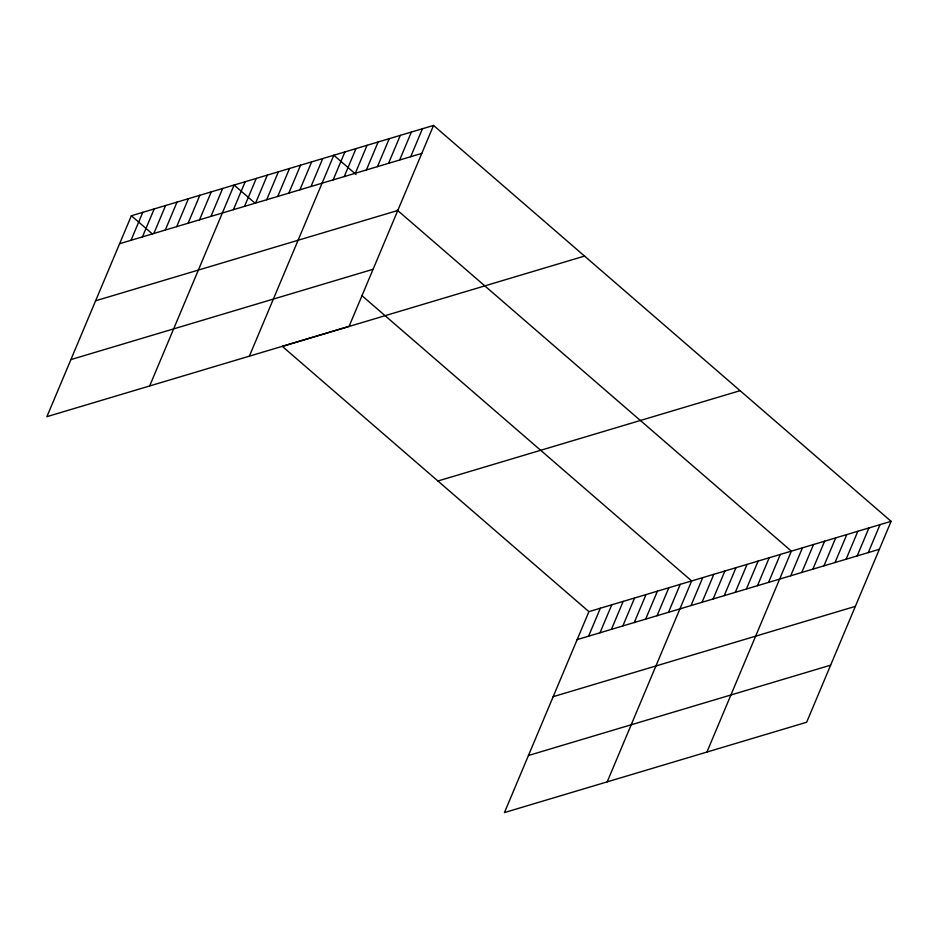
<?xml version="1.0" encoding="UTF-8"?>
<svg xmlns="http://www.w3.org/2000/svg" width="938" height="938" viewBox="0 0 938 938"><rect width="100%" height="100%" fill="white"/><g stroke="black" fill="none" stroke-linecap="round" stroke-linejoin="round"><path stroke-width="1.41" d="M433.544 125.434L131.355 215.752L46.9 416.671L349.088 326.354L433.544 125.434L891.1 521.329L806.645 722.248L504.456 812.566L588.912 611.646L891.1 521.329M131.027 240.292L142.775 212.34M142.435 236.88L154.195 208.928M153.855 233.468L165.604 205.516M165.276 230.056L177.024 202.104M176.684 226.644L188.432 198.692M188.104 223.232L199.853 195.28M199.524 219.82L211.273 191.868M210.933 216.408L222.681 188.456M149.646 385.964L234.101 185.044L255.218 203.323M233.433 209.678L245.181 181.738M244.513 206.372L256.262 178.419M255.593 203.065L267.342 175.113M266.673 199.747L278.422 171.795M277.754 196.441L289.502 168.488M288.834 193.122L300.582 165.17M299.914 189.816L311.662 161.864M310.994 186.498L322.742 158.557M249.367 356.159L333.822 155.239L355.994 174.421M333.154 179.873L344.903 151.933M344.234 176.567L355.983 148.614M355.314 173.249L367.063 145.308M366.395 169.942L378.143 141.99M377.475 166.636L389.223 138.683M388.555 163.318L400.303 135.365M399.635 160.011L411.383 132.059M410.715 156.693L422.463 128.74M588.583 636.187L600.332 608.234M600.003 632.775L611.752 604.822M611.412 629.363L623.16 601.41M622.832 625.951L634.58 597.998M634.252 622.539L646.001 594.586M645.661 619.127L657.409 591.175M657.081 615.715L668.829 587.763M668.489 612.303L680.238 584.351M607.203 781.858L691.658 580.939L361.869 295.587M690.989 605.573L702.738 577.632M702.07 602.266L713.818 574.314M713.15 598.948L724.898 571.008M724.23 595.642L735.978 567.689M735.31 592.324L747.058 564.383M746.39 589.017L758.139 561.065M757.47 585.711L769.219 557.758M768.55 582.392L780.299 554.44M706.924 752.053L791.379 551.134L397.173 210.053M790.711 575.768L802.459 547.815M801.791 572.461L813.539 544.509M812.871 569.143L824.619 541.203M823.951 565.837L835.699 537.884M835.031 562.519L846.78 534.578M846.111 559.212L857.86 531.26M857.191 555.894L868.94 527.953M868.271 552.588L880.02 524.635M119.607 243.704L421.795 153.386M95.617 300.781L397.794 210.464M70.889 359.594L373.078 269.276M584.538 256.074L282.35 346.403L588.912 611.646M437.917 481.006L740.105 390.677M577.163 639.599L879.352 549.281M553.174 696.676L855.362 606.358M528.457 755.489L830.634 665.171M131.355 215.752L152.472 234.031"/></g></svg>
